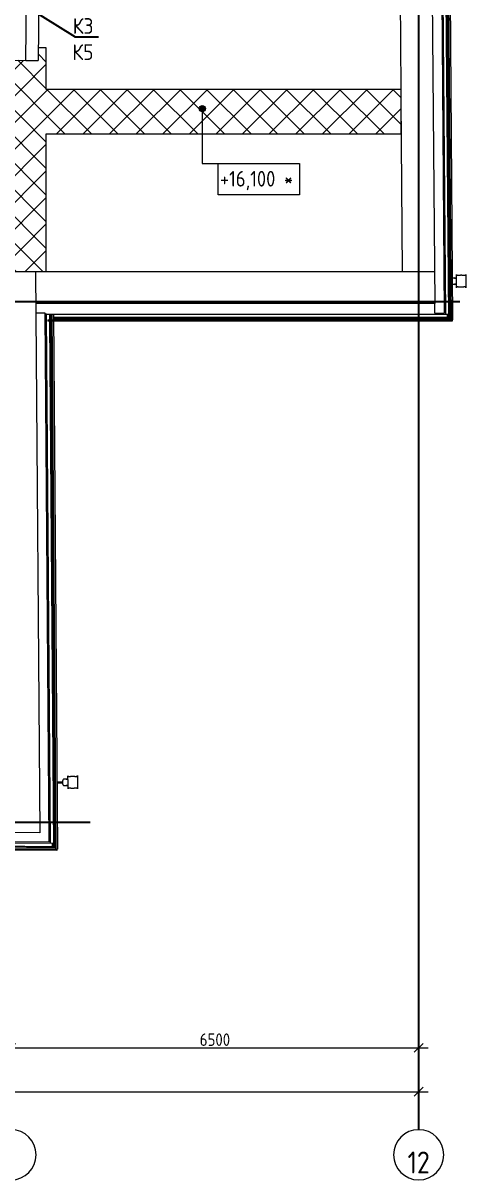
# Model space of a CAD drawing. Header units: millimetres. Extents: x -129048 to 476301, y -5853 to 215316.
# Drawn here: x 466957 to 474017, y 66929 to 85369 of the extents above; entities that cross this region are included whole.
import ezdxf
from ezdxf import colors
from ezdxf.entities.mleader import LeaderData, LeaderLine
from ezdxf.math import Vec2, Vec3

# ---------------------------------------------------------------- set-up
doc = ezdxf.new("R2010")
doc.units = ezdxf.units.MM
doc.linetypes.add('ADSK_Линия сетки', pattern=[25, 20, -2.5, 0, -2.5])
for name, color, linetype, lineweight in [('0_АР', 8, 'Continuous', 20), ('GAZLAITER', 1, 'Continuous', 40), ('Аннотация', 7, 'Continuous', 9), ('Оси', 7, 'Continuous', 9)]:
    doc.layers.add(name, color=color, linetype=linetype, lineweight=lineweight)
doc.layers.add('Обобщенные модели', color=5, linetype='Continuous', lineweight=18, true_color=0x0000ff)
doc.styles.add('GOST Common', font='GOST Common_0.ttf', dxfattribs={"width": 0.9, "height": 350})
doc.styles.add('GOST Common_1', font='GOST Common_0.ttf', dxfattribs={"width": 0.9, "height": 200})
doc.styles.add('PIK', font='isocpeur.ttf', dxfattribs={"width": 0.9, "height": 250})
doc.dimstyles.new('ADSK_Основной_2_5_мм_Оси', dxfattribs={"dimscale": 304.8, "dimtxt": 251.428749, "dimasz": 0.463911, "dimexe": 0.492126, "dimexo": 0.492126, "dimgap": 0.098425, "dimtad": 1, "dimrnd": 0.01, "dimdsep": 46, "dimtxsty": 'GOST Common_1', "dimblk1": 'OBLIQUE', "dimblk2": 'OBLIQUE', "dimsah": 1, "dimcen": 0.09, "dimdle": 0.492126, "dimazin": 2, "dimtfac": 1, "dimtdec": 4, "dimtix": 1, "dimtmove": 0, "dimatfit": 3, "dimfxl": 1, "dimtvp": 1, "dimtolj": 1, "dimtzin": 0, "dimlwd": 20, "dimlwe": 20, "dimarcsym": 2})

# ---------------------------------------------------------------- blocks, each defined once
blk = doc.blocks.new('Водосток - Тип 1 _карниз больше 490мм_-5167118-План чердака копия 2')
at = {"layer": 'Обобщенные модели'}
for p, q in [((19, 335), (125, 335)), ((125, 185), (19, 185)), ((75, 185), (75, 120)), ((125, 335), (231, 335)), ((231, 185), (125, 185)), ((175, 120), (175, 185)), ((75, 156), (75, 120)), ((120, 10), (120, -13)), ((130, -13), (130, 10)), ((175, 120), (175, 156))]:
    blk.add_line(p, q, dxfattribs=at)
at = {"layer": 'Обобщенные модели', "flags": 128}
for points in [[(75, 156), (75, 162), (75, 168), (75, 173), (75, 178), (75, 184), (75, 185)], [(175, 160), (175, 160), (175, 161), (175, 162), (175, 163), (175, 164), (175, 166), (175, 168), (175, 170), (175, 172), (175, 174), (175, 177), (175, 180), (175, 183), (175, 185)], [(175, 185), (175, 181), (175, 175), (175, 170), (175, 164), (175, 159), (175, 156)], [(75, 184), (75, 181), (75, 178), (75, 175), (75, 173), (75, 171), (75, 168), (75, 167), (75, 165), (75, 164), (75, 162), (75, 161), (75, 161), (75, 160), (75, 160)]]:
    blk.add_lwpolyline(points, dxfattribs=at)
at = {"layer": 'Обобщенные модели'}
for start, end in [(165.3598, 194.6402), (345.889, 14.6402)]:
    blk.add_arc((125, 160), 52, start, end, dxfattribs=at)
for points in [[(19, 185), (21, 185), (25, 186), (29, 189), (31, 192), (32, 195), (32, 197), (32, 199), (32, 202), (32, 204), (32, 206), (32, 209), (32, 211), (31, 214), (31, 217), (31, 220), (30, 223), (30, 226), (29, 229), (29, 232), (29, 236), (28, 240), (28, 246), (27, 255), (27, 265), (28, 274), (28, 280), (29, 284), (29, 288), (29, 291), (30, 294), (30, 297), (31, 300), (31, 303), (31, 306), (32, 309), (32, 311), (32, 314), (32, 316), (32, 318), (32, 321), (32, 323), (32, 325), (31, 328), (29, 331), (25, 334), (21, 335), (19, 335)], [(231, 335), (229, 335), (225, 334), (221, 331), (219, 328), (218, 325), (218, 323), (218, 321), (218, 318), (218, 316), (218, 314), (218, 311), (218, 309), (219, 306), (219, 303), (219, 300), (220, 297), (220, 294), (221, 291), (221, 288), (221, 284), (222, 280), (222, 274), (223, 265), (223, 255), (222, 246), (222, 240), (221, 236), (221, 232), (221, 229), (220, 226), (220, 223), (219, 220), (219, 217), (219, 214), (218, 211), (218, 209), (218, 206), (218, 204), (218, 202), (218, 199), (218, 197), (218, 195), (219, 192), (221, 189), (225, 186), (229, 185), (231, 185)]]:
    blk.add_open_spline(points, degree=3, knots=[-1, -1, -1, -1, -0.941176, -0.882353, -0.852941, -0.823529, -0.808824, -0.794118, -0.779412, -0.764706, -0.75, -0.735294, -0.720588, -0.705882, -0.691176, -0.676471, -0.661765, -0.647059, -0.632353, -0.617647, -0.602941, -0.588235, -0.558824, -0.529412, -0.470588, -0.441176, -0.411765, -0.397059, -0.382353, -0.367647, -0.352941, -0.338235, -0.323529, -0.308824, -0.294118, -0.279412, -0.264706, -0.25, -0.235294, -0.220588, -0.205882, -0.191176, -0.176471, -0.147059, -0.117647, -0.058824, 0, 0, 0, 0], dxfattribs=at)
blk = doc.blocks.new('Водосток - Тип 1 _карниз больше 490мм_-5165756-План чердака копия 2')
at = {"layer": 'Обобщенные модели'}
for p, q in [((19, 335), (125, 335)), ((125, 185), (19, 185)), ((75, 185), (75, 114)), ((125, 335), (231, 335)), ((231, 185), (125, 185)), ((175, 114), (175, 185)), ((75, 156), (75, 114)), ((120, 99), (120, 10)), ((130, 10), (130, 99)), ((175, 114), (175, 156))]:
    blk.add_line(p, q, dxfattribs=at)
at = {"layer": 'Обобщенные модели', "flags": 128}
for points in [[(75, 156), (75, 162), (75, 168), (75, 173), (75, 178), (75, 184), (75, 185)], [(175, 160), (175, 160), (175, 161), (175, 162), (175, 163), (175, 164), (175, 166), (175, 168), (175, 170), (175, 172), (175, 174), (175, 177), (175, 180), (175, 183), (175, 185)], [(175, 185), (175, 181), (175, 175), (175, 170), (175, 164), (175, 159), (175, 156)], [(75, 184), (75, 181), (75, 178), (75, 175), (75, 173), (75, 171), (75, 168), (75, 167), (75, 165), (75, 164), (75, 162), (75, 161), (75, 161), (75, 160), (75, 160)]]:
    blk.add_lwpolyline(points, dxfattribs=at)
at = {"layer": 'Обобщенные модели'}
for start, end in [(165.3598, 194.6402), (345.3598, 14.6402)]:
    blk.add_arc((125, 160), 52, start, end, dxfattribs=at)
for start_param, end_param in [(0, 1.570796), (0, 1.570796), (1.570796, 3.141593), (1.570796, 3.141593)]:
    blk.add_ellipse((125, 114), major_axis=(-50, 0), ratio=0.309017, start_param=start_param, end_param=end_param, dxfattribs=at)
for points in [[(19, 185), (21, 185), (25, 186), (29, 189), (31, 192), (32, 195), (32, 197), (32, 199), (32, 202), (32, 204), (32, 206), (32, 209), (32, 211), (31, 214), (31, 217), (31, 220), (30, 223), (30, 226), (29, 229), (29, 232), (29, 236), (28, 240), (28, 246), (27, 255), (27, 265), (28, 274), (28, 280), (29, 284), (29, 288), (29, 291), (30, 294), (30, 297), (31, 300), (31, 303), (31, 306), (32, 309), (32, 311), (32, 314), (32, 316), (32, 318), (32, 321), (32, 323), (32, 325), (31, 328), (29, 331), (25, 334), (21, 335), (19, 335)], [(231, 335), (229, 335), (225, 334), (221, 331), (219, 328), (218, 325), (218, 323), (218, 321), (218, 318), (218, 316), (218, 314), (218, 311), (218, 309), (219, 306), (219, 303), (219, 300), (220, 297), (220, 294), (221, 291), (221, 288), (221, 284), (222, 280), (222, 274), (223, 265), (223, 255), (222, 246), (222, 240), (221, 236), (221, 232), (221, 229), (220, 226), (220, 223), (219, 220), (219, 217), (219, 214), (218, 211), (218, 209), (218, 206), (218, 204), (218, 202), (218, 199), (218, 197), (218, 195), (219, 192), (221, 189), (225, 186), (229, 185), (231, 185)]]:
    blk.add_open_spline(points, degree=3, knots=[-1, -1, -1, -1, -0.941176, -0.882353, -0.852941, -0.823529, -0.808824, -0.794118, -0.779412, -0.764706, -0.75, -0.735294, -0.720588, -0.705882, -0.691176, -0.676471, -0.661765, -0.647059, -0.632353, -0.617647, -0.602941, -0.588235, -0.558824, -0.529412, -0.470588, -0.441176, -0.411765, -0.397059, -0.382353, -0.367647, -0.352941, -0.338235, -0.323529, -0.308824, -0.294118, -0.279412, -0.264706, -0.25, -0.235294, -0.220588, -0.205882, -0.191176, -0.176471, -0.147059, -0.117647, -0.058824, 0, 0, 0, 0], dxfattribs=at)
blk = doc.blocks.new('Ось сетки - Круг_Ø8 мм-8258-План чердака копия 2')
at = {"layer": 'Оси', "lineweight": 20}
for start, end in [(360, 180), (180, 360)]:
    blk.add_arc((0, 0), 4, start, end, dxfattribs=at)
blk = doc.blocks.new('_Oblique')
at = {"color": 0, "linetype": 'ByBlock', "lineweight": -2}
blk.add_line((-0.5, -0.5), (0.5, 0.5), dxfattribs=at)
blk = doc.blocks.new('*D3115')
at = {"color": 0, "lineweight": 20, "transparency": 16777216}
for p, q in [((411265, 68334), (473415, 68334)), ((411415, 68284), (411415, 68184)), ((473265, 68284), (473265, 68184))]:
    blk.add_line(p, q, dxfattribs=at)
at = {"layer": 'Defpoints', "color": 0, "transparency": 16777216}
for p in [(411415, 68434), (473265, 68434), (473265, 68334)]:
    blk.add_point(p, dxfattribs=at)
at = {"color": 0, "lineweight": 20, "transparency": 16777216, "xscale": 141.4, "yscale": 141.4, "zscale": 141.4, "rotation": 180}
blk.add_blockref('_Oblique', (411415, 68334), dxfattribs=at)
at = {"color": 0, "lineweight": 20, "transparency": 16777216, "xscale": 141.4, "yscale": 141.4, "zscale": 141.4}
blk.add_blockref('_Oblique', (473265, 68334), dxfattribs=at)
at = {"color": 0, "lineweight": 20, "transparency": 16777216, "insert": (442340, 68464), "char_height": 200, "width": 889.8, "attachment_point": 5, "style": 'GOST Common_1'}
blk.add_mtext('\\A1;61850', dxfattribs=at)
blk = doc.blocks.new('*D3127')
at = {"color": 0, "lineweight": 20, "transparency": 16777216}
for p, q in [((466615, 69034), (473415, 69034)), ((466765, 68984), (466765, 68884)), ((473265, 68984), (473265, 68884))]:
    blk.add_line(p, q, dxfattribs=at)
at = {"layer": 'Defpoints', "color": 0, "transparency": 16777216}
for p in [(466765, 69134), (473265, 69134), (473265, 69034)]:
    blk.add_point(p, dxfattribs=at)
at = {"color": 0, "lineweight": 20, "transparency": 16777216, "xscale": 141.4, "yscale": 141.4, "zscale": 141.4, "rotation": 180}
blk.add_blockref('_Oblique', (466765, 69034), dxfattribs=at)
at = {"color": 0, "lineweight": 20, "transparency": 16777216, "xscale": 141.4, "yscale": 141.4, "zscale": 141.4}
blk.add_blockref('_Oblique', (473265, 69034), dxfattribs=at)
at = {"color": 0, "lineweight": 20, "transparency": 16777216, "insert": (470015, 69164), "char_height": 200, "width": 756.84, "attachment_point": 5, "style": 'GOST Common_1'}
blk.add_mtext('\\A1;6500', dxfattribs=at)
blk = doc.blocks.new('*D3128')
at = {"color": 0, "lineweight": 20, "transparency": 16777216}
for p, q in [((411265, 68334), (473415, 68334)), ((411415, 68284), (411415, 68184)), ((473265, 68284), (473265, 68184))]:
    blk.add_line(p, q, dxfattribs=at)
at = {"layer": 'Defpoints', "color": 0, "transparency": 16777216}
for p in [(411415, 68434), (473265, 68434), (473265, 68334)]:
    blk.add_point(p, dxfattribs=at)
at = {"color": 0, "lineweight": 20, "transparency": 16777216, "xscale": 141.4, "yscale": 141.4, "zscale": 141.4, "rotation": 180}
blk.add_blockref('_Oblique', (411415, 68334), dxfattribs=at)
at = {"color": 0, "lineweight": 20, "transparency": 16777216, "xscale": 141.4, "yscale": 141.4, "zscale": 141.4}
blk.add_blockref('_Oblique', (473265, 68334), dxfattribs=at)
at = {"color": 0, "lineweight": 20, "transparency": 16777216, "insert": (442340, 68464), "char_height": 200, "width": 889.8, "attachment_point": 5, "style": 'GOST Common_1'}
blk.add_mtext('\\A1;61850', dxfattribs=at)
blk = doc.blocks.new('Высотные отметки - Рамка-12095-План чердака копия 2')
at = {"layer": 'Аннотация'}
for p, q in [((-6.5, 0), (-6.5, 5)), ((-6.5, 5), (6.5, 5)), ((6.5, 5), (6.5, 0)), ((6.5, 0), (-6.5, 0))]:
    blk.add_line(p, q, dxfattribs=at)

msp = doc.modelspace()

# ---------------------------------------------------------------- hatches: boundary and pattern name
at = {"layer": '0_АР', "lineweight": 9}
h = msp.add_hatch(dxfattribs=at)
h.set_pattern_fill('FP_1', color=256, style=0, pattern_type=2)
h.set_pattern_definition([(45, (417914.95, 72638.46), (-212.132, 212.132), []), (135, (417914.95, 72638.46), (-212.132, -212.132), [])])
h.paths.add_polyline_path([(463838.23459, 74397.42976), (466701.29051, 74397.42976), (466701.29051, 75112.42976), (459988.0144, 75112.42976), (459988.0144, 76237.42976), (466678.66122, 76237.42976), (466678.66122, 77192.42976), (462038.95368, 77192.42976), (462038.95368, 77053.45535), (459888.13661, 77053.45535), (459888.13661, 78097.42976), (466662.72305, 78097.42976), (466662.72305, 78852.42976), (459771.73655, 78852.42976), (459771.73655, 78607.88416), (459391.73655, 78607.88416), (459391.73655, 80271.89218), (458793.0144, 80271.89218), (458793.0144, 75036.68695), (459904.55128, 75036.68695), (459908.40863, 74526.68695), (459904.55128, 74526.68695), (459904.55128, 74397.42976), (459908.40863, 74397.42976)])
h.paths.add_polyline_path([(456646.26432, 75036.68695), (456649.0044, 75036.68695), (456649.0044, 80745.97805), (457785.03812, 80745.97805), (457785.03812, 80971.39218), (459391.73655, 80971.39218), (459392.34262, 81607.88416), (459454.00365, 81607.88416), (459454.00365, 85362.88416), (458789.00365, 85362.88416), (458789.00365, 81345.97805), (456649.0044, 81345.97805), (456649.0044, 84757.11409), (455984.0044, 84757.11409), (455984.0044, 81345.97805), (455598.00432, 81345.97805), (455598.00432, 80971.48281), (455208.00432, 80971.62959), (455208.00432, 81345.97805), (454124.00515, 81345.97805), (454124.00515, 85269.21097), (453334.00515, 85269.21097), (453334.00515, 81345.97805), (451189.00515, 81345.97805), (451189.00515, 85269.21097), (450554.00515, 85269.21097), (450554.00515, 81345.97805), (448344.00368, 81345.97805), (448344.00368, 85269.21097), (447644.00368, 85269.21097), (447644.00368, 81345.97805), (445584.00357, 81345.97805), (445584.00357, 85277.96695), (444899.00357, 85279.77029), (444899.00357, 81345.97805), (442794.00357, 81345.97805), (442794.00357, 85288.72119), (442084.00357, 85288.72119), (442084.00357, 81345.97805), (439959.00357, 81345.97805), (439959.00357, 85296.35578), (439284.00357, 85296.35578), (439284.00357, 81345.97805), (437214.00357, 81345.97805), (437214.00357, 85303.46384), (436519.00357, 85303.46384), (436519.00357, 81345.97805), (434233.99904, 81345.97805), (434233.99904, 85313.38742), (433548.99904, 85313.38742), (433548.99904, 81345.97805), (431553.99672, 81345.97805), (431553.99672, 84833.40668), (430728.99672, 84833.40668), (430728.99672, 81345.97805), (429447.01291, 81345.97805), (429447.01291, 80995.41615), (428927.01291, 80995.41615), (428927.01291, 81345.97805), (428733.99357, 81345.97805), (428733.99357, 85332.30298), (427948.99357, 85332.30298), (427948.99357, 75036.68695), (428771.74032, 75036.68695), (428771.74032, 80745.97805), (430728.99672, 80745.97805), (430728.99672, 75705.21664), (431553.99672, 75705.21664), (431553.99672, 80745.97805), (432360.81176, 80745.97805), (432360.81176, 80971.39218), (433750.81176, 80971.39218), (433750.81176, 79860.79637), (433548.99904, 79860.79637), (433548.99904, 75036.68695), (434233.99904, 75036.68695), (434233.99904, 80745.97805), (436519.00357, 80745.97805), (436519.00357, 75036.68695), (437214.00357, 75036.68695), (437214.00357, 80745.97805), (439284.00357, 80745.97805), (439284.00357, 75036.68695), (439959.00357, 75036.68695), (439959.00357, 80745.97805), (442084.00357, 80745.97805), (442084.00357, 75036.68695), (442794.00357, 75036.68695), (442794.00357, 80745.97805), (444899.00357, 80745.97805), (444899.00357, 75036.68695), (445584.00357, 75036.68695), (445584.00357, 80745.97805), (447575.87447, 80745.97805), (447575.87447, 80971.39218), (449155.46999, 80971.39218), (449155.46999, 80745.97805), (450554.00515, 80745.97805), (450554.00515, 75036.68695), (451189.00515, 75036.68695), (451189.00515, 80745.97805), (453334.00515, 80745.97805), (453334.00515, 75705.21664), (453489.45819, 75705.21664), (453489.45819, 76097.5759), (453639.45819, 76097.5759), (453639.45819, 75612.18376), (453489.45819, 75612.18376), (453489.45819, 75573.87242), (453334.00515, 75573.87242), (453334.00515, 75036.68695), (454124.00515, 75036.68695), (454124.00515, 80745.97805), (455988.01515, 80745.97805), (455988.01515, 75036.68695)])
h.paths.add_polyline_path([(448344.00368, 75036.68695), (448344.00368, 80279.6341), (447644.00368, 80279.6341), (447644.00368, 75036.68695)])
h.paths.add_polyline_path([(431553.99672, 75036.68695), (431553.99672, 75573.87242), (430728.99672, 75573.87242), (430728.99672, 75036.68695)])
h.paths.add_polyline_path([(459888.13661, 79622.42842), (466652.09761, 79622.42842), (466652.09761, 80227.42842), (459771.73655, 80227.42842), (459771.73655, 79622.42842)])
h.paths.add_polyline_path([(433548.99904, 79980.79637), (433630.81176, 79980.79637), (433630.81176, 80851.39218), (432480.81176, 80851.39218), (432480.81176, 80745.97805), (433548.99904, 80745.97805), (433548.99904, 80120.97844)])
h.paths.add_polyline_path([(459331.73655, 80391.89218), (459331.73655, 80851.39218), (457905.03812, 80851.39218), (457905.03812, 80745.97805), (458793.0144, 80745.97805), (458793.0144, 80391.89218), (458892.1677, 80391.89218)])
h.paths.add_polyline_path([(447695.87447, 80399.6341), (448344.00368, 80399.6341), (448344.00368, 80745.97805), (449035.46999, 80745.97805), (449035.46999, 80851.39218), (447695.87447, 80851.39218), (447695.87447, 80745.97805)])
h.paths.add_polyline_path([(434232.75286, 80821.56411), (433751.31176, 80821.56411), (433751.31176, 81201.56411), (434232.75286, 81201.56411), (434232.75286, 80823.61734)])
h.paths.add_polyline_path([(451653.00432, 80962.79334), (451148.00432, 80962.79334), (451148.00432, 81342.79334), (451653.00432, 81342.79334), (451653.00432, 80962.91581)])
h.paths.add_polyline_path([(445048.71852, 80979.02654), (445048.71852, 81359.02654), (445524.23883, 81358.63924), (445524.23883, 80979.02654), (445165.06726, 80979.02654)])
h.paths.add_polyline_path([(439417.97312, 80985.56851), (439417.97312, 81365.56851), (439807.97312, 81365.48145), (439807.97312, 80985.56851), (439553.54283, 80985.56851)])
h.paths.add_polyline_path([(467325.31156, 81407.88416), (467325.31156, 83602.88416), (472984.7012, 83602.88416), (472984.7012, 84312.88416), (467325.31156, 84312.88416), (467325.31156, 84977.88416), (467200.7505, 84977.88416), (467198.56628, 84773.17658), (466574.51904, 84779.83516), (466574.51904, 81407.88416), (467219.33682, 81407.88416)])
h.paths.add_polyline_path([(431479.84025, 84964.75091), (431553.99672, 84964.75091), (431553.99672, 85322.15612), (430728.99672, 85322.15612), (430728.99672, 84964.75091)])
at = {"layer": '0_АР'}
h = msp.add_hatch(color=256, dxfattribs=at)
edge = h.paths.add_edge_path()
edge.add_arc((469812.80164, 84006.87864), 50, 0, 360)

# ---------------------------------------------------------------- linework, layer by layer
at = {"linetype": 'ADSK_Линия сетки'}
for p, q in [((473264.51904, 67728.80458), (473264.51904, 116861.45381)), ((407800.22514, 80933.45535), (473919.80656, 80933.45535)), ((407800.22514, 72633.45535), (468024.51904, 72633.45535))]:
    msp.add_line(p, q, dxfattribs=at)
at = {"layer": '0_АР'}
for p, q in [((473745.41726, 80677.88343), (473456.77238, 116367.1797)), ((473765.57902, 80657.88295), (473476.61062, 116387.1797)), ((473476.77172, 116367.34145), (473765.41792, 80677.88296)), ((473785.74077, 80637.88247), (473496.44887, 116407.1797)), ((473516.44821, 116407.34145), (473805.74143, 80637.88199)), ((473384.84327, 116287.26057), (473672.27565, 80747.88416)), ((473695.01286, 80727.88463), (473407.05643, 116332.05839)), ((473457.05479, 116332.46276), (473745.01451, 80727.88344)), ((473236.05152, 116137.26057), (473521.05758, 80897.88416)), ((466998.57766, 84775.31046), (467083.39034, 92724.0279)), ((467283.37896, 92721.89402), (467198.56628, 84773.17658)), ((472983.42135, 84312.88416), (472920.9885, 92032.3513)), ((467325.31156, 84977.88416), (467200.7505, 84977.88416)), ((467325.31156, 84312.88416), (467325.31156, 84977.88416)), ((466518.60498, 84780.43176), (466998.57766, 84775.31046)), ((466998.57766, 84775.31046), (467198.56628, 84773.17658)), ((472984.7012, 84312.88416), (467325.31156, 84312.88416)), ((472984.7012, 83602.88416), (472984.7012, 84312.88416)), ((473006.91617, 81407.88416), (472984.7012, 84154.63851)), ((467325.31156, 81407.88416), (467325.31156, 83602.88416)), ((467325.31156, 83602.88416), (472984.7012, 83602.88416)), ((466574.51904, 81407.88416), (467325.31156, 81407.88416)), ((467155.30666, 81407.88416), (467223.20782, 72461.28032)), ((467325.31156, 81407.88416), (473516.93285, 81407.88416)), ((473521.05758, 80897.88416), (467159.17736, 80897.88416)), ((473522.27074, 80747.88416), (473521.05758, 80897.88416)), ((467310.32012, 80747.88416), (467160.3158, 80747.88416)), ((467374.35864, 72310.21826), (467310.32012, 80747.88416)), ((467330.47248, 80727.88416), (467310.47191, 80727.88416)), ((467330.47248, 80727.88416), (467380.47104, 80728.26363)), ((467394.51208, 72290.07665), (467330.47248, 80727.88416)), ((467350.47191, 80638.03595), (467350.47143, 80618.03595)), ((473795.82174, 80617.88223), (467350.47143, 80618.03595)), ((467350.47191, 80638.03595), (473785.74077, 80637.88247)), ((467380.47104, 80728.26363), (467381.15584, 80638.03521)), ((467380.47248, 80727.88416), (467400.47191, 80728.03595)), ((467381.1544, 80638.03521), (467380.47248, 80727.88416)), ((467380.47278, 80728.03523), (473745.01451, 80727.88344)), ((467444.89424, 72239.72386), (467381.30547, 80618.13104)), ((467381.30691, 80618.13104), (467444.51618, 72289.72651)), ((467400.47191, 80728.03595), (467401.15498, 80638.03474)), ((467400.47248, 80727.88416), (467420.47191, 80728.03595)), ((467401.15441, 80638.03474), (467400.47248, 80727.88416)), ((467465.0471, 72219.58275), (467401.305, 80618.19272)), ((467401.30558, 80618.19272), (467464.89588, 72239.58381)), ((467420.47248, 80727.88416), (467440.47191, 80728.03595)), ((467485.19996, 72199.44164), (467420.47248, 80727.88416)), ((467440.47191, 80728.03595), (467505.2016, 72199.30158)), ((473720.21528, 80677.88403), (467440.73414, 80678.03379)), ((467440.73414, 80678.03379), (473765.41792, 80677.88296)), ((473755.49822, 80657.88319), (467440.83903, 80658.03379)), ((467440.83903, 80658.03379), (473785.57967, 80657.88247)), ((473522.27074, 80747.88416), (473672.27565, 80747.88416)), ((473720.21647, 80727.88403), (473720.21528, 80677.88403)), ((473755.4987, 80677.88319), (473755.49822, 80657.88319)), ((473775.66046, 80657.88271), (473775.65998, 80637.88271)), ((473795.82222, 80637.88223), (473795.82174, 80617.88223)), ((473795.82222, 80637.88223), (473805.74143, 80637.88199)), ((467223.20782, 72461.28032), (459413.602, 72515.96445)), ((459184.86276, 72297.56195), (467464.89588, 72239.58381)), ((467394.36028, 72310.0782), (459244.72274, 72367.14329)), ((467419.52883, 72239.90025), (459244.79274, 72297.14109)), ((467444.51618, 72289.72651), (459244.87402, 72347.14174)), ((467374.20306, 72330.71686), (467392.151, 72310.09367)), ((467419.87893, 72289.89903), (467419.52883, 72239.90025)), ((467495.20667, 72179.37108), (459144.72273, 72237.84253)), ((459144.86276, 72257.84204), (467485.19996, 72199.44164)), ((459164.86276, 72277.702), (467485.04874, 72219.4427)), ((467455.04098, 72239.65281), (467454.90094, 72219.6538)), ((467475.19384, 72219.5117), (467475.0538, 72199.51219)), ((467495.34671, 72199.37059), (467495.20667, 72179.37108)), ((467495.34671, 72199.37059), (467505.2016, 72199.30158))]:
    msp.add_line(p, q, dxfattribs=at)
at = {"layer": '0_АР', "lineweight": 20}
for p, q in [((469812.80164, 84006.87864), (469812.80164, 83132.04379)), ((469812.80164, 83132.04379), (470714.55448, 83132.04379))]:
    msp.add_line(p, q, dxfattribs=at)
at = {"layer": '0_АР'}
msp.add_circle((469812.80164, 84006.87864), 50, dxfattribs=at)

# ---------------------------------------------------------------- block references
at = {"lineweight": 20, "xscale": 99.99999999999993, "yscale": 99.99999999999993, "zscale": 99.99999999999993}
for p in [(466764.51904, 67328.80458), (473264.51904, 67328.80458)]:
    msp.add_blockref('Ось сетки - Круг_Ø8 мм-8258-План чердака копия 2', p, dxfattribs=at)
at = {"layer": '0_АР', "lineweight": 20, "xscale": 99.99999999999993, "yscale": 99.99999999999993, "zscale": 99.99999999999993, "rotation": 180}
msp.add_blockref('Высотные отметки - Рамка-12095-План чердака копия 2', (470714.55448, 83132.04379), dxfattribs=at)
at = {"layer": '0_АР'}
for name, p, rotation in [('Водосток - Тип 1 _карниз больше 490мм_-5167118-План чердака копия 2', (473679.74133, 81379.6391), 270.4633818725631), ('Водосток - Тип 1 _карниз больше 490мм_-5165756-План чердака копия 2', (467486.16626, 73389.7534), 270.4348437794068)]:
    msp.add_blockref(name, p, dxfattribs=dict(at, rotation=rotation))

# ---------------------------------------------------------------- texts
at = {"insert": (473263.68837, 67205.90001), "char_height": 350, "width": 387, "attachment_point": 5, "line_spacing_factor": 1.022766, "style": 'GOST Common'}
msp.add_mtext('\\pt89.999,180,270,360,450,540,630,720,810,900,990,1080,1170,1260,1350,1440,1530,1620,1710,1800,1890,1980,2070,2160,2250,2340,2430,2520,2610,2700,2790,2880;12', dxfattribs=at)
at = {"layer": '0_АР', "lineweight": 20, "insert": (470094.70051, 83013.48732), "char_height": 250, "width": 1390.8715664, "attachment_point": 1, "line_spacing_factor": 1.022761, "style": 'GOST Common_1'}
msp.add_mtext('+16,100 *', dxfattribs=at)

# ---------------------------------------------------------------- dimensions: what is measured, and where the dimension line sits
at = {"lineweight": 20}
for base, p1, p2, override, picture, middle in [((473264.51904, 69033.78884), (466764.51904, 69133.77374), (473264.51904, 69133.77374), {"dimpost": '<>', "dimfxl": 6500}, '*D3127', (470014.51904, 69163.78884)), ((473264.51904, 68333.78884), (411414.51904, 68433.77374), (473264.51904, 68433.77374), {"dimpost": '<>', "dimfxl": 61850}, '*D3115', (442339.51904, 68463.78884)), ((473264.51904, 68333.78884), (411414.51904, 68433.77374), (473264.51904, 68433.77374), {"dimpost": '<>', "dimfxl": 61850}, '*D3128', (442339.51904, 68463.78884))]:
    dim = msp.add_linear_dim(base=base, p1=p1, p2=p2, dimstyle='ADSK_Основной_2_5_мм_Оси', override=override, dxfattribs=at)
    dim.commit()
    dim.dimension.update_dxf_attribs({"geometry": picture, "text_midpoint": middle})

# ---------------------------------------------------------------- leaders
at = {"layer": 'GAZLAITER', "color": 18, "lineweight": 25, "ltscale": 10, "true_color": 0x000000}
ml = msp.add_multileader_mtext('Standard', dxfattribs=at)
ml.set_content('{\\C256;\\c0;К3\\PК5}', color=2, style='PIK')
ml.set_leader_properties()
ml.build(insert=Vec2(0, 0))
ml.multileader.update_dxf_attribs({"text_left_attachment_type": 6, "text_right_attachment_type": 6, "dogleg_length": 0.36, "arrow_head_size": 0.18})
ctx = ml.context
ctx.base_point, ctx.char_height, ctx.arrow_head_size, ctx.landing_gap_size, ctx.plane_origin = Vec3(467785.74165, 85148.55371), 250, 0.18, 0.09, Vec3(466499.15076, 85956.38675)
ctx.left_attachment, ctx.right_attachment, ctx.text_align_type = 6, 6, 2
notes = []
notes.append((ctx, [(0, (1, 1, 0), (467785.38165, 85148.55371), (1, 0), 0.36, [(0, [(466499.15076, 85956.38675)], 0, [])])]))
ctx.mtext.insert, ctx.mtext.alignment, ctx.mtext.flow_direction = Vec3(468078.33165, 85448.55371), 3, 5
for ctx, leaders in notes:
    for number, flags, end, landing, length, lines in leaders:
        leader = LeaderData()
        leader.index, (leader.has_last_leader_line, leader.has_dogleg_vector, leader.attachment_direction) = number, flags
        leader.last_leader_point, leader.dogleg_vector, leader.dogleg_length = Vec3(end), Vec3(landing), length
        for number, points, colour, breaks in lines:
            line = LeaderLine()
            line.index, line.vertices, line.color, line.breaks = number, Vec3.list(points), colors.encode_raw_color(colour), breaks
            leader.lines.append(line)
        ctx.leaders.append(leader)

doc.saveas('drawing.dxf')
